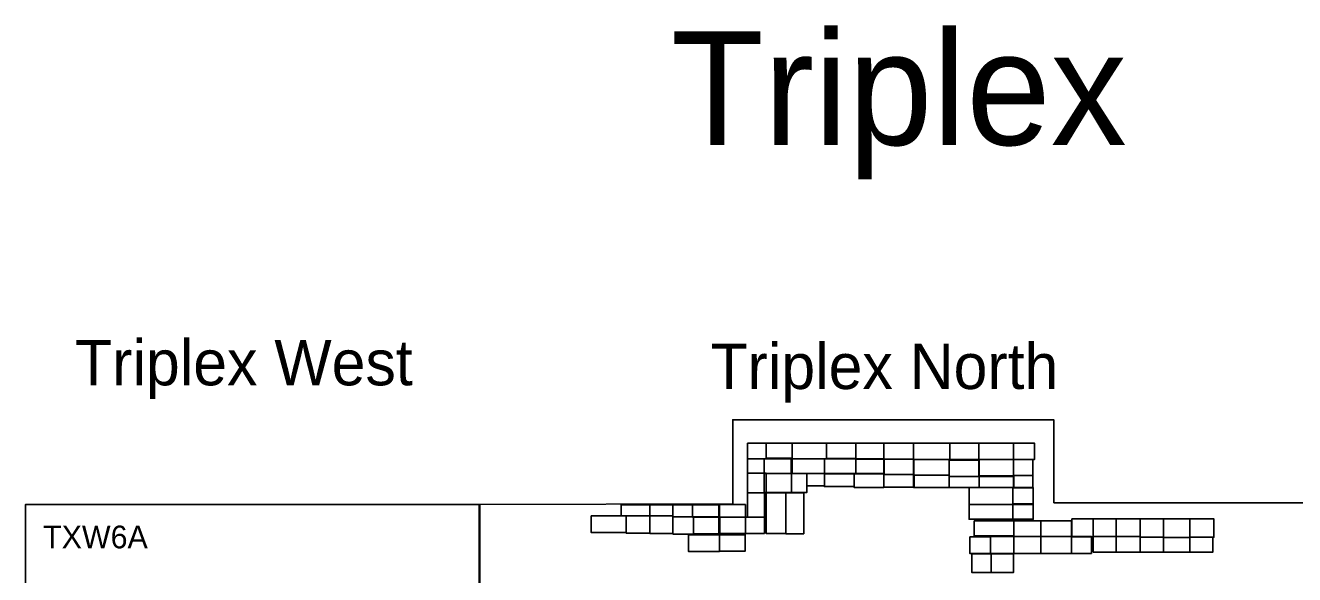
# Model space of a CAD drawing. Extents: x -238.8 to -151.2, y 363.7 to 449.3.
# Drawn here: x -216.45 to -188.52, y 437.23 to 449.31 of the extents above; entities that cross this region are included whole.
import ezdxf

# ---------------------------------------------------------------- set-up
doc = ezdxf.new("R2010")
doc.units = 0
for name, color, linetype in [('Brick', 7, 'Continuous'), ('Building  Outline', 7, 'Continuous'), ('Limits of Excavation', 7, 'Continuous'), ('Quad Labels', 7, 'Continuous'), ('Quadrat', 7, 'Continuous'), ('Title', 7, 'Continuous')]:
    doc.layers.add(name, color=color, linetype=linetype)

msp = doc.modelspace()

# ---------------------------------------------------------------- linework, layer by layer
at = {"layer": 'Brick'}
for points in [[(-200.567, 440.12), (-200.156, 440.12), (-200.156, 439.778), (-200.567, 439.778)], [(-200.156, 440.12), (-199.584, 440.12), (-199.584, 439.79), (-200.156, 439.79)], [(-199.584, 440.12), (-198.827, 440.12), (-198.827, 439.778), (-199.584, 439.778)], [(-198.827, 440.12), (-198.178, 440.12), (-198.178, 439.782), (-198.827, 439.782)], [(-198.178, 440.12), (-197.565, 440.12), (-197.565, 439.767), (-198.178, 439.767)], [(-197.565, 440.12), (-196.912, 440.12), (-196.912, 439.767), (-197.565, 439.767)], [(-196.912, 440.12), (-196.114, 440.12), (-196.114, 439.763), (-196.912, 439.763)], [(-196.114, 440.12), (-195.473, 440.12), (-195.473, 439.747), (-196.114, 439.747)], [(-195.473, 440.12), (-194.712, 440.12), (-194.712, 439.763), (-195.473, 439.763)], [(-194.712, 440.12), (-194.25, 440.12), (-194.25, 439.759), (-194.712, 439.759)], [(-200.567, 439.778), (-200.198, 439.778), (-200.198, 439.458), (-200.567, 439.458)], [(-200.198, 439.778), (-199.6, 439.778), (-199.6, 439.452), (-200.198, 439.452)], [(-199.584, 439.778), (-198.867, 439.778), (-198.867, 439.452), (-199.584, 439.452)], [(-198.867, 439.778), (-198.182, 439.778), (-198.182, 439.444), (-198.867, 439.444)], [(-198.182, 439.778), (-197.557, 439.778), (-197.557, 439.448), (-198.182, 439.448)], [(-197.565, 439.767), (-196.904, 439.767), (-196.904, 439.432), (-197.565, 439.432)], [(-196.912, 439.763), (-196.126, 439.763), (-196.126, 439.412), (-196.912, 439.412)], [(-196.126, 439.763), (-195.465, 439.763), (-195.465, 439.388), (-196.126, 439.388)], [(-195.473, 439.763), (-194.708, 439.763), (-194.708, 439.4), (-195.473, 439.4)], [(-194.708, 439.763), (-194.282, 439.763), (-194.282, 439.408), (-194.708, 439.408)], [(-200.567, 439.458), (-200.156, 439.458), (-200.156, 439.026), (-200.567, 439.026)], [(-200.198, 439.452), (-199.596, 439.452), (-199.596, 439.034), (-200.198, 439.034)], [(-199.596, 439.452), (-199.257, 439.452), (-199.257, 439.034), (-199.596, 439.034)], [(-199.257, 439.452), (-198.871, 439.452), (-198.871, 439.181), (-199.257, 439.181)], [(-198.871, 439.452), (-198.218, 439.452), (-198.218, 439.165), (-198.871, 439.165)], [(-198.218, 439.452), (-197.565, 439.452), (-197.565, 439.145), (-198.218, 439.145)], [(-197.565, 439.432), (-196.896, 439.432), (-196.896, 439.153), (-197.565, 439.153)], [(-196.912, 439.412), (-196.122, 439.412), (-196.122, 439.145), (-196.912, 439.145)], [(-196.126, 439.388), (-195.469, 439.388), (-195.469, 439.145), (-196.126, 439.145)], [(-195.469, 439.388), (-194.704, 439.388), (-194.704, 439.141), (-195.469, 439.141)], [(-194.708, 439.408), (-194.282, 439.408), (-194.282, 439.137), (-194.708, 439.137)], [(-195.688, 439.141), (-194.724, 439.141), (-194.724, 438.771), (-195.688, 438.771)], [(-194.724, 439.141), (-194.278, 439.141), (-194.278, 438.787), (-194.724, 438.787)], [(-200.567, 439.026), (-200.192, 439.026), (-200.192, 438.491), (-200.567, 438.491)], [(-200.156, 439.026), (-199.717, 439.026), (-199.717, 438.133), (-200.156, 438.133)], [(-199.717, 439.026), (-199.327, 439.026), (-199.327, 438.126), (-199.717, 438.126)], [(-204.002, 438.523), (-203.23, 438.523), (-203.23, 438.152), (-204.002, 438.152)], [(-203.345, 438.762), (-202.712, 438.762), (-202.712, 438.523), (-203.345, 438.523)], [(-203.23, 438.523), (-202.712, 438.523), (-202.712, 438.136), (-203.23, 438.136)], [(-202.712, 438.762), (-202.206, 438.762), (-202.206, 438.523), (-202.712, 438.523)], [(-202.712, 438.523), (-202.206, 438.523), (-202.206, 438.132), (-202.712, 438.132)], [(-202.206, 438.762), (-201.772, 438.762), (-201.772, 438.499), (-202.206, 438.499)], [(-201.772, 438.762), (-201.195, 438.762), (-201.195, 438.491), (-201.772, 438.491)], [(-201.18, 438.768), (-200.61, 438.768), (-200.61, 438.491), (-201.18, 438.491)], [(-195.688, 438.771), (-194.724, 438.771), (-194.724, 438.444), (-195.688, 438.444)], [(-194.724, 438.771), (-194.274, 438.771), (-194.274, 438.444), (-194.724, 438.444)], [(-202.206, 438.499), (-201.749, 438.499), (-201.749, 438.12), (-202.206, 438.12)], [(-201.749, 438.499), (-201.175, 438.499), (-201.175, 438.124), (-201.749, 438.124)], [(-201.195, 438.491), (-200.61, 438.491), (-200.61, 438.132), (-201.195, 438.132)], [(-200.61, 438.491), (-200.192, 438.491), (-200.192, 438.132), (-200.61, 438.132)], [(-195.572, 438.408), (-194.704, 438.408), (-194.704, 438.078), (-195.572, 438.078)], [(-194.704, 438.408), (-194.111, 438.408), (-194.111, 438.066), (-194.704, 438.066)], [(-194.111, 438.408), (-193.434, 438.408), (-193.434, 438.062), (-194.111, 438.062)], [(-193.424, 438.454), (-192.954, 438.454), (-192.954, 438.06), (-193.424, 438.06)], [(-192.954, 438.454), (-192.448, 438.454), (-192.448, 438.064), (-192.954, 438.064)], [(-192.448, 438.454), (-191.923, 438.454), (-191.923, 438.064), (-192.448, 438.064)], [(-191.923, 438.454), (-191.409, 438.454), (-191.409, 438.048), (-191.923, 438.048)], [(-191.409, 438.454), (-190.828, 438.454), (-190.828, 438.044), (-191.409, 438.044)], [(-190.828, 438.454), (-190.298, 438.454), (-190.298, 438.048), (-190.828, 438.048)], [(-201.864, 438.105), (-201.179, 438.105), (-201.179, 437.738), (-201.864, 437.738)], [(-201.179, 438.105), (-200.614, 438.105), (-200.614, 437.746), (-201.179, 437.746)], [(-195.673, 438.06), (-195.215, 438.06), (-195.215, 437.693), (-195.673, 437.693)], [(-195.215, 438.064), (-194.704, 438.064), (-194.704, 437.693), (-195.215, 437.693)], [(-194.704, 438.066), (-194.111, 438.066), (-194.111, 437.693), (-194.704, 437.693)], [(-194.111, 438.062), (-193.434, 438.062), (-193.434, 437.693), (-194.111, 437.693)], [(-193.434, 438.062), (-192.994, 438.062), (-192.994, 437.693), (-193.434, 437.693)], [(-192.954, 438.064), (-192.448, 438.064), (-192.448, 437.721), (-192.954, 437.721)], [(-192.448, 438.064), (-191.923, 438.064), (-191.923, 437.721), (-192.448, 437.721)], [(-191.923, 438.048), (-191.409, 438.048), (-191.409, 437.721), (-191.923, 437.721)], [(-191.409, 438.044), (-190.828, 438.044), (-190.828, 437.721), (-191.409, 437.721)], [(-190.828, 438.048), (-190.322, 438.048), (-190.322, 437.721), (-190.828, 437.721)], [(-195.626, 437.685), (-195.2, 437.685), (-195.2, 437.271), (-195.626, 437.271)], [(-195.2, 437.685), (-194.71, 437.685), (-194.71, 437.271), (-195.2, 437.271)]]:
    msp.add_lwpolyline(points, close=True, dxfattribs=at)
at = {"layer": 'Building  Outline'}
msp.add_line((-193.703, 438.805), (-193.824, 438.804), dxfattribs=at)
for points in [[(-200.888, 438.783), (-200.888, 440.636), (-193.824, 440.636), (-193.824, 438.804)], [(-193.703, 438.805), (-187.924, 438.805), (-187.924, 380.048), (-206.454, 380.083)], [(-206.454, 380.083), (-206.466, 438.766), (-200.888, 438.783)]]:
    msp.add_lwpolyline(points, dxfattribs=at)
at = {"layer": 'Quadrat'}
msp.add_line((-206.454, 438.766), (-206.454, 428.766), dxfattribs=at)
msp.add_lwpolyline([(-206.454, 438.766), (-216.454, 438.766), (-216.454, 428.766), (-206.454, 428.766)], dxfattribs=at)

# ---------------------------------------------------------------- texts
at = {"layer": 'Limits of Excavation'}
for s, p in [('Triplex West', (-215.36, 441.392)), ('Triplex North', (-201.378, 441.311))]:
    msp.add_text(s, height=1, dxfattribs=at).set_placement(p)
at = {"layer": 'Quad Labels'}
msp.add_text('TXW6A', height=0.5, dxfattribs=at).set_placement((-216.064, 437.805))
at = {"layer": 'Title'}
msp.add_text('Triplex', height=2.5, dxfattribs=at).set_placement((-202.249, 446.68))

doc.saveas('drawing.dxf')
